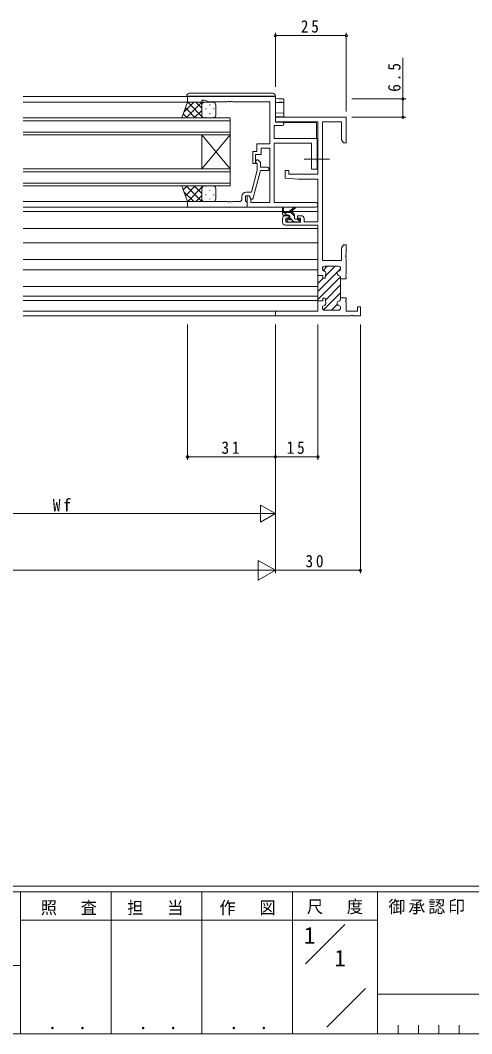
# Model space of a CAD drawing. Units: millimetres, scale not verified. Extents: x -594 to 539, y -420 to 386.
# Drawn here: x 145.9 to 305.2, y -420 to -62.7 of the extents above; entities that cross this region are included whole.
import ezdxf
from ezdxf.enums import TextEntityAlignment as Align

# ---------------------------------------------------------------- set-up
doc = ezdxf.new("R2010")
doc.units = ezdxf.units.MM
doc.header["$LTSCALE"] = 2
doc.linetypes.add('CHAIN2', pattern=[12, 9, -1, 1, -1])
for name, color, linetype, lineweight in [('0-1_YKK_ZWAK', 7, 'Continuous', 9), ('0-3_YKK_11', 7, 'Continuous', 9), ('0-4_YKK_12', 2, 'Continuous', 9), ('0-5_YKK_13', 4, 'Continuous', 9), ('0-7_YKK_D', 6, 'Continuous', 9)]:
    doc.layers.add(name, color=color, linetype=linetype, lineweight=lineweight)
doc.layers.add('0-2_USER1', color=7, linetype='Continuous')
doc.styles.add('ＭＳ ゴシック', font='')
doc.styles.get('ＭＳ ゴシック').set_extended_font_data('MS Gothic')

msp = doc.modelspace()

# ---------------------------------------------------------------- linework, layer by layer
at = {"layer": '0-1_YKK_ZWAK'}
for p, q in [((510, -368), (-590, -368)), ((456, -370), (-590, -370)), ((146, -370), (146, -420)), ((178, -370), (178, -420)), ((210, -370), (210, -420)), ((242, -370), (242, -420)), ((272, -370), (272, -420)), ((243.406, -379.999), (146, -379.999)), ((243.406, -379.999), (272, -379.999)), ((246.529, -395.337), (260.376, -381.49)), ((-38, -395.999), (146, -395.999)), ((254.103, -417.636), (267.709, -404.03)), ((272, -406), (416, -406)), ((279.2, -417), (279.2, -420)), ((286.4, -417), (286.4, -420)), ((293.6, -417), (293.6, -420)), ((300.8, -417), (300.8, -420)), ((-590, -420), (456, -420))]:
    msp.add_line(p, q, dxfattribs=at)
at = {"layer": '0-3_YKK_11'}
for p, q in [((204.914, -89.639), (204.914, -91.639)), ((235.914, -89.639), (204.914, -89.639)), ((204.914, -91.639), (209.914, -91.639)), ((209.914, -90.939), (210.914, -90.939)), ((209.914, -91.639), (209.914, -90.939)), ((210.914, -90.939), (212.563, -91.539)), ((212.563, -91.539), (218.956, -91.539)), ((218.956, -91.539), (219.139, -91.419)), ((219.139, -91.419), (219.689, -91.419)), ((219.689, -91.419), (219.872, -91.539)), ((219.872, -91.539), (219.956, -91.539)), ((219.956, -91.539), (220.139, -91.419)), ((220.139, -91.419), (220.689, -91.419)), ((220.689, -91.419), (220.872, -91.539)), ((220.872, -91.539), (233.914, -91.539)), ((233.914, -91.539), (233.914, -106.239)), ((235.914, -98.639), (235.914, -89.639)), ((235.544, -99.839), (238.314, -99.839)), ((235.544, -104.439), (235.544, -99.839)), ((235.914, -96.939), (260.914, -96.939)), ((235.914, -98.569), (235.914, -96.939)), ((250.914, -98.569), (235.914, -98.569)), ((238.314, -98.639), (235.914, -98.639)), ((250.914, -117.039), (250.914, -98.569)), ((259.284, -98.569), (252.544, -98.569)), ((252.544, -98.569), (252.544, -147.439)), ((259.284, -104.848), (259.284, -98.569)), ((260.914, -96.939), (260.914, -105.939)), ((229.414, -106.239), (229.414, -109.039)), ((233.914, -106.239), (229.414, -106.239)), ((250.614, -104.439), (235.544, -104.439)), ((235.544, -106.069), (248.614, -106.069)), ((235.544, -127.009), (235.544, -106.069)), ((248.614, -106.069), (248.614, -115.239)), ((250.614, -111.281), (250.614, -104.439)), ((259.914, -105.939), (259.284, -104.848)), ((260.914, -105.939), (259.914, -105.939)), ((227.914, -109.039), (227.914, -113.239)), ((229.414, -109.039), (227.914, -109.039)), ((228.914, -110.039), (230.914, -110.039)), ((228.914, -113.239), (228.914, -110.039)), ((230.914, -107.869), (233.914, -107.869)), ((230.914, -110.039), (230.914, -107.869)), ((233.914, -107.869), (233.914, -127.009)), ((227.914, -113.239), (228.914, -113.239)), ((229.514, -113.387), (229.09, -112.963)), ((229.514, -115.578), (229.514, -113.387)), ((229.938, -112.115), (230.714, -112.89)), ((230.714, -112.89), (230.714, -114.539)), ((250.494, -111.464), (250.614, -111.281)), ((250.494, -112.014), (250.494, -111.464)), ((250.614, -112.197), (250.494, -112.014)), ((250.614, -115.239), (250.614, -112.197)), ((227.434, -123.339), (229.514, -115.578)), ((230.713, -115.739), (228.007, -125.839)), ((233.114, -115.739), (230.713, -115.739)), ((230.714, -114.539), (233.114, -114.539)), ((239.414, -115.739), (240.614, -115.739)), ((239.414, -118.345), (239.414, -115.739)), ((240.614, -115.739), (240.614, -117.039)), ((240.614, -117.039), (250.914, -117.039)), ((248.614, -115.239), (250.614, -115.239)), ((243.914, -118.739), (239.414, -118.345)), ((250.914, -118.739), (243.914, -118.739)), ((250.914, -133.739), (250.914, -118.739)), ((224.114, -125.639), (224.114, -124.839)), ((225.414, -124.639), (225.414, -126.439)), ((226.714, -124.639), (225.414, -124.639)), ((225.614, -123.339), (227.434, -123.339)), ((225.914, -124.639), (225.914, -128.639)), ((226.714, -124.639), (225.914, -124.639)), ((227.407, -125.839), (226.714, -124.639)), ((227.214, -125.505), (226.714, -124.639)), ((204.914, -126.639), (218.956, -126.639)), ((204.914, -128.639), (204.914, -126.639)), ((218.956, -126.639), (219.139, -126.759)), ((219.139, -126.759), (219.689, -126.759)), ((219.689, -126.759), (219.872, -126.639)), ((219.872, -126.639), (219.956, -126.639)), ((219.956, -126.639), (220.139, -126.759)), ((220.139, -126.759), (220.689, -126.759)), ((220.689, -126.759), (220.872, -126.639)), ((220.872, -126.639), (223.114, -126.639)), ((225.414, -126.439), (225.614, -126.639)), ((225.614, -126.639), (225.914, -126.939)), ((225.914, -126.939), (225.914, -128.639)), ((227.214, -127.009), (227.214, -125.505)), ((233.914, -127.009), (227.214, -127.009)), ((228.007, -125.839), (227.407, -125.839)), ((250.099, -127.009), (235.544, -127.009)), ((225.914, -128.639), (204.914, -128.639)), ((225.914, -128.639), (250.099, -128.639)), ((239.414, -131.639), (240.714, -131.639)), ((240.714, -131.639), (240.714, -132.439)), ((243.714, -131.639), (245.014, -131.639)), ((243.714, -132.439), (243.714, -131.639)), ((238.414, -133.939), (238.414, -132.639)), ((250.914, -134.939), (239.414, -134.939)), ((239.614, -132.439), (239.614, -133.939)), ((240.714, -132.439), (239.614, -132.439)), ((239.614, -133.939), (244.814, -133.939)), ((244.814, -132.439), (243.714, -132.439)), ((244.814, -133.939), (244.814, -132.439)), ((246.014, -132.639), (246.014, -133.739)), ((246.014, -133.739), (250.914, -133.739)), ((250.914, -152.689), (250.914, -134.939)), ((259.284, -143.03), (259.914, -141.939)), ((259.914, -141.939), (260.914, -141.939)), ((260.914, -141.939), (260.914, -144.981)), ((259.284, -147.439), (259.284, -143.03)), ((260.914, -144.981), (260.794, -145.164)), ((260.794, -145.164), (260.794, -145.714)), ((260.794, -145.714), (260.914, -145.897)), ((260.914, -145.981), (260.794, -146.164)), ((260.794, -146.164), (260.794, -146.714)), ((260.914, -145.897), (260.914, -145.981)), ((252.544, -147.439), (259.284, -147.439)), ((252.738, -150.895), (254.193, -149.439)), ((253.314, -149.439), (258.114, -149.439)), ((258.114, -149.439), (253.314, -149.439)), ((253.61, -152.851), (257.022, -149.439)), ((260.794, -146.714), (260.914, -146.897)), ((260.914, -146.897), (260.914, -152.231)), ((250.914, -158.375), (257.858, -151.431)), ((250.914, -152.718), (251.017, -152.615)), ((250.914, -152.689), (252.714, -152.689)), ((250.914, -161.989), (250.914, -152.689)), ((250.914, -161.989), (250.914, -152.689)), ((252.714, -152.689), (250.914, -152.689)), ((250.914, -161.204), (258.887, -153.231)), ((252.514, -150.34), (252.514, -150.239)), ((252.514, -150.239), (252.514, -150.34)), ((252.714, -152.689), (252.714, -153.689)), ((252.714, -153.689), (252.714, -152.689)), ((253.514, -153.689), (253.709, -151.98)), ((253.709, -151.98), (253.514, -153.689)), ((258.056, -151.233), (258.913, -150.376)), ((258.914, -150.239), (258.914, -150.34)), ((258.914, -150.34), (258.914, -150.239)), ((258.914, -153.438), (258.914, -153.839)), ((258.914, -153.839), (258.914, -153.438)), ((260.914, -152.231), (260.794, -152.414)), ((260.794, -152.414), (260.794, -152.964)), ((260.794, -152.964), (260.914, -153.147)), ((260.914, -153.147), (260.914, -153.839)), ((250.914, -155.547), (252.833, -153.628)), ((252.714, -153.689), (253.514, -153.689)), ((253.514, -153.689), (252.714, -153.689)), ((253.59, -161.356), (258.914, -156.032)), ((258.914, -153.839), (258.914, -160.539)), ((260.914, -153.839), (258.914, -153.839)), ((252.714, -160.689), (252.714, -161.689)), ((253.514, -160.689), (252.714, -160.689)), ((252.714, -160.689), (253.514, -160.689)), ((252.714, -161.689), (252.714, -160.689)), ((252.932, -164.842), (258.914, -158.86)), ((253.709, -162.399), (253.514, -160.689)), ((253.514, -160.689), (253.709, -162.399)), ((258.914, -160.539), (258.914, -160.94)), ((258.914, -160.539), (260.914, -160.539)), ((258.914, -160.94), (258.914, -160.539)), ((260.914, -160.539), (260.914, -161.231)), ((250.914, -161.689), (252.714, -161.689)), ((250.914, -165.309), (250.914, -161.689)), ((252.714, -161.689), (251.214, -161.689)), ((252.514, -164.139), (252.514, -164.038)), ((252.514, -164.038), (252.514, -164.139)), ((255.664, -164.939), (257.785, -162.818)), ((258.914, -164.038), (258.914, -164.139)), ((258.914, -164.139), (258.914, -164.038)), ((260.914, -161.231), (260.794, -161.414)), ((260.794, -161.414), (260.794, -161.964)), ((260.794, -161.964), (260.914, -162.147)), ((260.914, -162.147), (260.914, -165.309)), ((264.914, -163.739), (265.914, -163.739)), ((264.914, -165.309), (264.914, -163.739)), ((265.914, -163.739), (265.914, -166.939)), ((235.914, -165.309), (250.914, -165.309)), ((235.914, -166.939), (235.914, -165.309)), ((262.456, -166.939), (235.914, -166.939)), ((262.456, -166.939), (235.914, -166.939)), ((258.114, -164.939), (253.314, -164.939)), ((253.314, -164.939), (258.114, -164.939)), ((260.914, -165.309), (264.914, -165.309)), ((262.639, -166.819), (262.456, -166.939)), ((263.189, -166.819), (262.639, -166.819)), ((263.372, -166.939), (263.189, -166.819)), ((265.914, -166.939), (263.372, -166.939))]:
    msp.add_line(p, q, dxfattribs=at)
for centre, radius, start, end in [((238.314, -99.239), 0.6, 269.99998, 90), ((229.514, -112.539), 0.6, 44.99998, 225), ((233.114, -115.139), 0.6, 269.99998, 90), ((225.614, -124.839), 1.5, 90, 179.99998), ((223.114, -125.639), 1, 270, 359.99998), ((250.099, -127.824), 0.815, 269.99998, 90), ((239.414, -132.639), 1, 90, 179.99998), ((245.014, -132.639), 1, 0, 89.99998), ((239.414, -133.939), 1, 180, 269.99998), ((253.314, -150.239), 0.8, 90, 179.99998), ((253.314, -150.239), 0.8, 90, 179.99998), ((258.114, -150.239), 0.8, 0, 89.99998), ((258.114, -150.239), 0.8, 0, 89.99998), ((253.314, -150.34), 0.8, 180.00002, 255.52251), ((253.314, -150.34), 0.8, 180.00002, 255.52251), ((252.914, -151.889), 0.8, 353.49696, 75.52246), ((252.914, -151.889), 0.8, 353.49696, 75.52246), ((258.514, -151.889), 0.8, 104.47751, 255.52248), ((258.514, -151.889), 0.8, 104.47751, 255.52248), ((258.114, -150.34), 0.8, 284.47748, 359.99997), ((258.114, -150.34), 0.8, 284.47748, 359.99997), ((258.114, -153.438), 0.8, 0.00002, 75.52251), ((258.114, -153.438), 0.8, 0.00002, 75.52251), ((253.314, -164.038), 0.8, 104.47748, 179.99997), ((253.314, -164.038), 0.8, 104.47748, 179.99997), ((253.314, -164.139), 0.8, 180, 269.99998), ((253.314, -164.139), 0.8, 180, 269.99998), ((252.914, -162.489), 0.8, 284.47752, 6.50302), ((252.914, -162.489), 0.8, 284.47752, 6.50302), ((258.514, -162.489), 0.8, 104.47751, 255.52248), ((258.514, -162.489), 0.8, 104.47751, 255.52248), ((258.114, -164.139), 0.8, 270, 359.99998), ((258.114, -164.139), 0.8, 270, 359.99998), ((258.114, -160.94), 0.8, 284.47748, 359.99997), ((258.114, -160.94), 0.8, 284.47748, 359.99997), ((258.114, -164.038), 0.8, 0.00002, 75.52251), ((258.114, -164.038), 0.8, 0.00002, 75.52251)]:
    msp.add_arc(centre, radius, start, end, dxfattribs=at)
at = {"layer": '0-4_YKK_12'}
for p, q in [((205.214, -89.639), (146.914, -89.639)), ((205.414, -91.639), (146.914, -91.639)), ((219.914, -97.139), (146.914, -97.139)), ((219.914, -98.139), (146.914, -98.139)), ((219.914, -103.139), (219.914, -97.139)), ((219.914, -102.139), (146.914, -102.139)), ((219.914, -103.139), (146.914, -103.139)), ((219.914, -115.139), (209.914, -103.139)), ((219.914, -103.139), (209.914, -115.139)), ((209.914, -103.139), (209.914, -115.139)), ((219.914, -103.139), (219.914, -115.139)), ((219.914, -115.139), (146.914, -115.139)), ((219.914, -116.139), (146.914, -116.139)), ((219.914, -121.139), (219.914, -115.139)), ((219.914, -120.139), (146.914, -120.139)), ((219.914, -121.139), (146.914, -121.139)), ((205.414, -126.639), (146.914, -126.639)), ((205.214, -128.639), (146.914, -128.639)), ((238.414, -130.139), (146.914, -130.139)), ((238.86, -130.139), (240.71, -130.139)), ((241.304, -130.139), (250.914, -130.139)), ((250.914, -136.139), (146.914, -136.139)), ((250.914, -141.139), (146.914, -141.139)), ((250.914, -147.026), (146.914, -147.026)), ((250.914, -150.652), (146.914, -150.652)), ((250.914, -156.539), (146.914, -156.539)), ((250.914, -161.539), (146.914, -161.539)), ((250.614, -165.309), (146.914, -165.309)), ((236.214, -166.939), (146.914, -166.939))]:
    msp.add_line(p, q, dxfattribs=at)
at = {"layer": '0-5_YKK_13'}
for p, q in [((205.614, -88.439), (234.914, -88.439)), ((202.914, -97.139), (204.914, -91.639)), ((207.117, -91.639), (203.655, -95.101)), ((209.946, -91.639), (204.446, -97.139)), ((204.614, -89.439), (204.614, -89.639)), ((204.914, -91.639), (210.914, -91.639)), ((210.494, -97.139), (204.994, -91.639)), ((209.914, -93.731), (207.822, -91.639)), ((209.914, -92.639), (209.914, -96.139)), ((209.914, -92.639), (209.914, -96.139)), ((210.004, -92.459), (210.004, -92.659)), ((210.679, -91.667), (210.651, -91.639)), ((213.914, -91.639), (210.914, -91.639)), ((212.834, -92.459), (212.834, -92.659)), ((214.914, -96.139), (214.914, -92.639)), ((235.914, -89.439), (235.414, -89.439)), ((235.914, -90.363), (235.914, -89.439)), ((235.966, -90.345), (235.914, -90.344)), ((235.914, -91.674), (235.966, -91.673)), ((238.914, -91.374), (238.914, -90.738)), ((204.837, -97.139), (203.427, -95.729)), ((207.665, -97.139), (204.181, -93.655)), ((209.914, -94.499), (207.274, -97.139)), ((210.004, -95.489), (210.004, -95.689)), ((211.419, -93.874), (211.419, -94.074)), ((212.834, -95.489), (212.834, -95.689)), ((214.249, -93.874), (214.249, -94.074)), ((235.943, -95.375), (235.914, -95.374)), ((238.619, -95.421), (235.943, -95.375)), ((210.914, -97.139), (202.914, -97.139)), ((210.308, -96.934), (210.103, -97.139)), ((210.914, -97.139), (213.914, -97.139)), ((211.419, -96.904), (211.419, -97.104)), ((214.249, -96.904), (214.249, -97.081)), ((235.914, -96.734), (235.94, -96.733)), ((238.683, -98.766), (250.414, -98.868)), ((250.414, -103.995), (250.414, -98.868)), ((250.414, -104.456), (250.414, -103.995)), ((202.914, -121.139), (204.914, -126.639)), ((210.914, -121.139), (202.914, -121.139)), ((204.837, -121.139), (203.427, -122.549)), ((207.665, -121.139), (204.181, -124.623)), ((209.946, -126.639), (204.446, -121.139)), ((210.494, -121.139), (204.994, -126.639)), ((209.914, -123.779), (207.274, -121.139)), ((210.308, -121.344), (210.103, -121.139)), ((210.914, -121.139), (213.914, -121.139)), ((211.419, -121.374), (211.419, -121.174)), ((214.249, -121.374), (214.249, -121.197)), ((207.117, -126.639), (203.655, -123.177)), ((209.914, -124.547), (207.822, -126.639)), ((209.914, -125.639), (209.914, -122.139)), ((209.914, -125.639), (209.914, -122.139)), ((210.004, -122.789), (210.004, -122.589)), ((211.419, -124.404), (211.419, -124.204)), ((212.834, -122.789), (212.834, -122.589)), ((214.249, -124.404), (214.249, -124.204)), ((214.914, -122.139), (214.914, -125.639)), ((204.914, -126.639), (210.914, -126.639)), ((210.004, -125.819), (210.004, -125.619)), ((210.679, -126.611), (210.651, -126.639)), ((213.914, -126.639), (210.914, -126.639)), ((212.834, -125.819), (212.834, -125.619)), ((238.414, -131.139), (238.414, -129.14)), ((241.614, -130.439), (238.414, -130.439)), ((238.714, -129.313), (238.913, -130.439)), ((240.714, -131.439), (238.714, -131.439)), ((240.072, -131.439), (239.072, -130.439)), ((240.314, -130.439), (242.532, -128.757)), ((240.914, -130.439), (242.734, -129.038)), ((241.014, -132.378), (241.014, -131.739)), ((242.614, -131.736), (241.317, -130.439)), ((242.614, -132.539), (242.614, -131.439)), ((240.502, -133.851), (240.002, -133.351)), ((240.214, -132.839), (240.553, -132.839)), ((241.314, -133.939), (240.714, -133.939)), ((242.372, -133.739), (241.014, -132.382)), ((243.614, -133.739), (241.514, -133.739)), ((242.914, -132.839), (244.314, -132.839)), ((244.602, -133.724), (243.717, -132.839)), ((244.314, -133.939), (243.814, -133.939)), ((244.614, -133.139), (244.614, -133.639)), ((250.914, -160.039), (146.914, -160.039))]:
    msp.add_line(p, q, dxfattribs=at)
at = {"layer": '0-5_YKK_13', "linetype": 'CHAIN2'}
msp.add_line((255.044, -111.739), (246.114, -111.739), dxfattribs=at)
at = {"layer": '0-5_YKK_13'}
for points in [[(235.414, -89.439), (205.114, -89.439), (204.614, -89.439)], [(238.914, -91.464), (238.828, -91.667), (238.619, -91.753), (235.914, -91.8)], [(235.966, -90.345), (237.144, -90.37), (238.074, -90.4), (238.569, -90.428)], [(235.966, -91.673), (237.203, -91.657), (238.151, -91.655), (238.6, -91.669)], [(238.594, -90.43), (238.617, -90.432), (238.658, -90.439), (238.687, -90.445), (238.719, -90.456), (238.759, -90.475), (238.807, -90.508), (238.856, -90.56), (238.894, -90.631), (238.913, -90.715), (238.914, -90.738)], [(238.6, -91.669), (238.615, -91.671), (238.619, -91.674)], [(238.914, -95.721), (238.914, -91.464), (238.914, -91.374)], [(235.94, -96.733), (238.914, -96.682), (238.914, -95.721)]]:
    msp.add_lwpolyline(points, dxfattribs=at)
for centre, radius, start, end in [((205.614, -89.439), 1, 90, 180), ((234.914, -89.439), 1, 0, 90), ((210.914, -92.639), 1, 90.00009, 180.00009), ((210.914, -92.639), 1, 90.00009, 180.00009), ((213.914, -92.639), 1, 0.00009, 90.00009), ((238.614, -91.374), 0.3, 270.99553, 359.99573), ((210.914, -96.139), 1, 180.00009, 270.00009), ((210.914, -96.139), 1, 180.00009, 270.00009), ((213.914, -96.139), 1, 270.00009, 0.00009), ((238.614, -95.721), 0.3, 0, 89), ((210.914, -122.139), 1, 89.99989, 179.99989), ((210.914, -122.139), 1, 89.99989, 179.99989), ((213.914, -122.139), 1, 359.99989, 89.99989), ((210.914, -125.639), 1, 179.99989, 269.99989), ((210.914, -125.639), 1, 179.99989, 269.99989), ((213.914, -125.639), 1, 269.99989, 359.99989), ((238.614, -129.14), 0.2, 300, 180), ((238.714, -131.139), 0.3, 180, 270), ((240.714, -131.739), 0.3, 0, 90), ((241.614, -131.439), 1, 0, 90), ((242.714, -128.839), 0.2, 275.58287, 155.58287), ((240.214, -133.139), 0.3, 90, 225), ((240.714, -133.639), 0.3, 225, 270), ((240.553, -133.139), 0.3, 33.05573, 90), ((241.014, -132.839), 0.25, 213.05573, 56.94426), ((241.314, -132.378), 0.3, 180, 236.94426), ((241.314, -133.739), 0.2, 270, 0), ((242.914, -132.539), 0.3, 180, 270), ((243.814, -133.739), 0.2, 180, 270), ((244.314, -133.139), 0.3, 0, 90), ((244.314, -133.639), 0.3, 270, 0)]:
    msp.add_arc(centre, radius, start, end, dxfattribs=at)
at = {"layer": '0-7_YKK_D'}
for p, q in [((235.914, -86.152), (235.914, -67.152)), ((260.914, -94.939), (260.914, -67.152)), ((260.914, -68.152), (235.914, -68.152)), ((280.914, -90.439), (280.914, -75.939)), ((262.914, -90.439), (281.914, -90.439)), ((280.914, -96.939), (280.914, -90.439)), ((262.914, -96.939), (281.914, -96.939)), ((204.914, -169.939), (204.914, -217.637)), ((235.914, -169.939), (235.914, -257.637)), ((235.914, -169.939), (235.914, -257.637)), ((235.914, -169.939), (235.914, -217.637)), ((235.914, -169.939), (235.914, -217.637)), ((250.914, -169.939), (250.914, -217.637)), ((265.914, -169.939), (265.914, -257.637)), ((235.914, -216.637), (204.914, -216.637)), ((250.914, -216.637), (235.914, -216.637)), ((235.914, -219.637), (235.914, -237.637)), ((230.718, -233.637), (230.718, -239.637)), ((235.914, -236.637), (230.718, -233.637)), ((91.914, -236.637), (229.914, -236.637)), ((235.914, -236.637), (225.522, -236.637)), ((235.914, -236.637), (230.718, -239.637)), ((229.852, -253.137), (229.852, -260.137)), ((235.914, -256.637), (229.852, -253.137)), ((228.914, -256.637), (-97.086, -256.637)), ((235.914, -256.637), (223.79, -256.637)), ((235.914, -256.637), (229.852, -260.137)), ((235.914, -256.637), (265.914, -256.637))]:
    msp.add_line(p, q, dxfattribs=at)
for centre in [(235.914, -68.152), (260.914, -68.152), (280.914, -90.439), (280.914, -96.939), (204.914, -216.637), (235.914, -216.637), (235.914, -216.637), (250.914, -216.637), (265.914, -256.637)]:
    msp.add_circle(centre, 0.425, dxfattribs=at)

# ---------------------------------------------------------------- texts
at = {"layer": '0-1_YKK_ZWAK', "char_height": 4.399, "attachment_point": 7, "style": 'ＭＳ ゴシック'}
for s, insert in [('\\T1.24;\\W0.95;照\\~\\~査', (153.127, -378.257)), ('\\T1.24;\\W0.95;担\\~\\~当', (183.649, -378.257)), ('\\T1.24;\\W0.95;作\\~\\~図', (216.171, -378.231)), ('\\T1.24;\\W0.95;尺\\~\\~度', (247.018, -377.91)), ('\\T1.17;御承認印', (275.81, -377.904)), ('\\T1.24;\\W0.95;\\~．\\~．', (152.364, -418.494)), ('\\T1.24;\\W0.95;\\~．\\~．', (184.364, -418.494)), ('\\T1.24;\\W0.95;\\~．\\~．', (216.364, -418.494))]:
    msp.add_mtext(s, dxfattribs=dict(at, insert=insert))
at = {"layer": '0-2_USER1', "style": 'ＭＳ ゴシック'}
for p in [(246, -389.999), (256.762, -397.999)]:
    msp.add_text('1', height=5.865, dxfattribs=at).set_placement(p, align=Align.BOTTOM_LEFT)
at = {"layer": '0-7_YKK_D', "color": 7, "char_height": 4.399, "attachment_point": 7, "style": 'ＭＳ ゴシック'}
for s, insert in [('\\T1.36;\\W0.9;25', (244.894, -67.152)), ('\\T1.36;\\W0.9;31', (216.894, -215.637)), ('\\T1.36;\\W0.9;15', (239.894, -215.637)), ('\\T1.36;\\W0.9;Wf', (157.394, -235.837)), ('\\T1.36;\\W0.9;30', (246.544, -255.637))]:
    msp.add_mtext(s, dxfattribs=dict(at, insert=insert))
at = {"layer": '0-7_YKK_D', "color": 7, "insert": (280.114, -87.939), "char_height": 4.399, "attachment_point": 7, "rotation": 90, "style": 'ＭＳ ゴシック'}
msp.add_mtext('\\T1.38;\\W0.9;6.5', dxfattribs=at)

doc.saveas('drawing.dxf')
